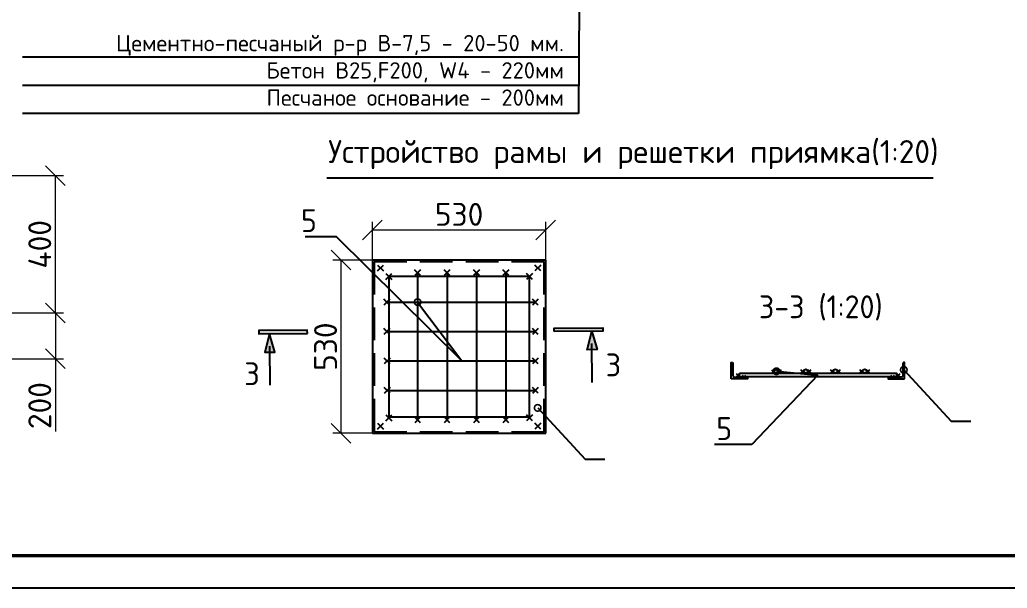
# Model space of a CAD drawing. Header units: millimetres. Extents: x 1601 to 14530, y 1157 to 12625.
# Drawn here: x 7430.5 to 7581.5, y 2825.6 to 2912.6 of the extents above; entities that cross this region are included whole.
import ezdxf
from ezdxf import colors
from ezdxf.entities.mleader import LeaderData, LeaderLine
from ezdxf.math import Vec2, Vec3

# ---------------------------------------------------------------- set-up
doc = ezdxf.new("R2010")
doc.units = ezdxf.units.MM
doc.linetypes.add('DASHED', pattern=[7, 5, -2, 0])
for name, color, linetype, lineweight in [('Основной', 1, 'Continuous', 60), ('Размер 3.5', 250, 'Continuous', 35), ('Размеры на чертеже', 250, 'Continuous', 25)]:
    doc.layers.add(name, color=color, linetype=linetype, lineweight=lineweight)
doc.layers.add('Штриховка', color=7, linetype='Continuous')
doc.styles.add('-ISOCPEUR-', font='isocpeur.TTF')
doc.styles.add('GOST', font='GOST Common.ttf')
doc.dimstyles.new('М 1 к 20', dxfattribs={"dimtxt": 3.5, "dimasz": 3, "dimexe": 1.25, "dimexo": 0, "dimtad": 1, "dimdec": 0, "dimlfac": 20, "dimzin": 0, "dimdsep": 46, "dimtxsty": 'GOST', "dimblk": 'OBLIQUE', "dimcen": 5, "dimadec": 8, "dimazin": 0, "dimtfac": 1, "dimtdec": 0, "dimtmove": 0, "dimatfit": 3, "dimldrblk": 'NONE', "dimfxl": 1.25, "dimtolj": 1, "dimtzin": 0, "dimlwd": 20, "dimlwe": 20, "dimarcsym": 1})

# ---------------------------------------------------------------- blocks, each defined once
blk = doc.blocks.new('_Oblique')
at = {"color": 0, "linetype": 'ByBlock', "lineweight": -2}
blk.add_line((-0.5, -0.5), (0.5, 0.5), dxfattribs=at)
blk = doc.blocks.new('*D40')
at = {"layer": 'Defpoints', "color": 0, "transparency": 16777216}
for p in [(7510.96, 2880.41), (7484.46, 2862.54), (7510.96, 2862.54)]:
    blk.add_point(p, dxfattribs=at)
at = {"layer": 'Размеры на чертеже', "color": 0, "lineweight": 20, "transparency": 16777216}
for p, q in [((7484.46, 2862.54), (7484.46, 2881.66)), ((7510.96, 2862.54), (7510.96, 2881.66)), ((7484.46, 2880.41), (7510.96, 2880.41))]:
    blk.add_line(p, q, dxfattribs=at)
at = {"layer": 'Размеры на чертеже', "color": 0, "lineweight": 20, "transparency": 16777216, "xscale": 3, "yscale": 3, "zscale": 3, "rotation": 180}
blk.add_blockref('_Oblique', (7484.46, 2880.41), dxfattribs=at)
at = {"layer": 'Размеры на чертеже', "color": 0, "lineweight": 20, "transparency": 16777216, "xscale": 3, "yscale": 3, "zscale": 3}
blk.add_blockref('_Oblique', (7510.96, 2880.41), dxfattribs=at)
at = {"layer": 'Размеры на чертеже', "color": 0, "transparency": 16777216, "insert": (7497.71, 2882.78), "char_height": 3.5, "attachment_point": 5, "style": '-ISOCPEUR-'}
blk.add_mtext('\\A1;530', dxfattribs=at)
blk = doc.blocks.new('_None')
blk = doc.blocks.new('*D41')
at = {"layer": 'Defpoints', "color": 0, "transparency": 16777216}
for p in [(7479.67, 2875.79), (7510.96, 2875.79), (7510.96, 2849.29)]:
    blk.add_point(p, dxfattribs=at)
at = {"layer": 'Размеры на чертеже', "color": 0, "lineweight": 20, "transparency": 16777216}
for p, q in [((7510.96, 2875.79), (7478.42, 2875.79)), ((7479.67, 2849.29), (7479.67, 2875.79)), ((7510.96, 2849.29), (7478.42, 2849.29))]:
    blk.add_line(p, q, dxfattribs=at)
at = {"layer": 'Размеры на чертеже', "color": 0, "lineweight": 20, "transparency": 16777216, "xscale": 3, "yscale": 3, "zscale": 3}
for p, rotation in [((7479.67, 2875.79), 90), ((7479.67, 2849.29), 270)]:
    blk.add_blockref('_Oblique', p, dxfattribs=dict(at, rotation=rotation))
at = {"layer": 'Размеры на чертеже', "color": 0, "transparency": 16777216, "insert": (7477.29, 2862.54), "char_height": 3.5, "attachment_point": 5, "rotation": 90, "style": '-ISOCPEUR-'}
blk.add_mtext('\\A1;530', dxfattribs=at)
blk = doc.blocks.new('направление')
at = {"layer": 'Размеры на чертеже'}
h = blk.add_hatch(color=256, dxfattribs=at)
h.dxf.hatch_style = 1
h.paths.add_polyline_path([(0, 0), (-3.75, 1.04), (-3.75, -1.03)])
blk.add_line((-10.5, 0), (-2.5, 0), dxfattribs=at)
blk.add_lwpolyline([(0, 0), (-3.75, 1.04), (-3.75, -1.03)], close=True, dxfattribs=at)
blk = doc.blocks.new('*U39')
at = {"layer": 'Штриховка', "true_color": 0x000000}
h = blk.add_hatch(color=18, dxfattribs=at)
h.dxf.hatch_style = 1
h.paths.add_polyline_path([(-1.3757, 0.0234), (-1.3757, 0.0017), (-1.044, 0.0017), (-1.044, 0.0234)])
h = blk.add_hatch(color=18, dxfattribs=at)
h.dxf.hatch_style = 1
h.paths.add_polyline_path([(0.6421, 0.0234), (0.6421, 0.0007), (0.9738, 0.0007), (0.9738, 0.0234)])
at = {"layer": 'Штриховка', "color": 18, "true_color": 0x000000}
for points in [[(-1.044, 0.0017), (-1.044, 0.0234), (-1.3757, 0.0234), (-1.3757, 0.0017)], [(0.6421, 0.0007), (0.6421, 0.0234), (0.9738, 0.0234), (0.9738, 0.0007)]]:
    blk.add_lwpolyline(points, close=True, dxfattribs=at)
at = {"layer": 'Размеры на чертеже', "yscale": 0.03333333333333333, "zscale": 0.03333333333333333}
for p, xscale, rotation in [((-1.3017, 0), 0.03333333333333333, 89.99999999993935), ((0.8998, 0), -0.03333333333333333, 270.0000000000607)]:
    blk.add_blockref('направление', p, dxfattribs=dict(at, xscale=xscale, rotation=rotation))
blk = doc.blocks.new('_DotSmall')
at = {"color": 0, "linetype": 'ByBlock', "const_width": 0.5}
blk.add_lwpolyline([(-0.0625, 0, 1), (0.0625, 0, 1)], format="xyb", close=True, dxfattribs=at)
blk = doc.blocks.new('*U334')
at = {"layer": 'Штриховка'}
blk.add_line((-42.5, 0), (42.5, 0), dxfattribs=at)
blk = doc.blocks.new('*U335')
at = {"layer": 'Штриховка', "color": 0, "linetype": 'ByBlock', "lineweight": -2, "transparency": 16777216}
for p in [(0, 8.6), (0, 4.3), (0, 0)]:
    blk.add_blockref('*U334', p, dxfattribs=at)
blk = doc.blocks.new('*D362')
at = {"layer": 'Defpoints', "color": 0, "transparency": 16777216}
for p in [(7406.47, 2867.7), (7435.98, 2867.7), (7403.27, 2860.7)]:
    blk.add_point(p, dxfattribs=at)
at = {"layer": 'Размеры на чертеже', "color": 0, "lineweight": 20, "transparency": 16777216}
for p, q in [((7406.47, 2867.7), (7437.23, 2867.7)), ((7435.98, 2867.7), (7435.98, 2860.7)), ((7403.27, 2860.7), (7437.23, 2860.7)), ((7435.98, 2860.7), (7435.98, 2849.58))]:
    blk.add_line(p, q, dxfattribs=at)
at = {"layer": 'Размеры на чертеже', "color": 0, "lineweight": 20, "transparency": 16777216, "xscale": 3, "yscale": 3, "zscale": 3}
for p, rotation in [((7435.98, 2867.7), 90), ((7435.98, 2860.7), 270)]:
    blk.add_blockref('_Oblique', p, dxfattribs=dict(at, rotation=rotation))
at = {"layer": 'Размеры на чертеже', "color": 0, "transparency": 16777216, "insert": (7433.6, 2853.53), "char_height": 3.5, "attachment_point": 5, "rotation": 90, "style": '-ISOCPEUR-'}
blk.add_mtext('\\A1;200', dxfattribs=at)
blk = doc.blocks.new('*D363')
at = {"layer": 'Defpoints', "color": 0, "transparency": 16777216}
for p in [(7400.77, 2888.7), (7435.98, 2888.7), (7435.98, 2867.7)]:
    blk.add_point(p, dxfattribs=at)
at = {"layer": 'Размеры на чертеже', "color": 0, "lineweight": 20, "transparency": 16777216}
for p, q in [((7400.77, 2888.7), (7437.23, 2888.7)), ((7435.98, 2867.7), (7435.98, 2888.7)), ((7435.98, 2867.7), (7437.23, 2867.7))]:
    blk.add_line(p, q, dxfattribs=at)
at = {"layer": 'Размеры на чертеже', "color": 0, "lineweight": 20, "transparency": 16777216, "xscale": 3, "yscale": 3, "zscale": 3}
for p, rotation in [((7435.98, 2888.7), 90), ((7435.98, 2867.7), 270)]:
    blk.add_blockref('_Oblique', p, dxfattribs=dict(at, rotation=rotation))
at = {"layer": 'Размеры на чертеже', "color": 0, "transparency": 16777216, "insert": (7433.6, 2878.2), "char_height": 3.5, "attachment_point": 5, "rotation": 90, "style": '-ISOCPEUR-'}
blk.add_mtext('\\A1;400', dxfattribs=at)

msp = doc.modelspace()

# ---------------------------------------------------------------- linework, layer by layer
at = {"color": 5}
msp.add_line((7477.4624, 2888.3498), (7570.1785, 2888.3498), dxfattribs=at)
at = {"color": 5, "lineweight": 25}
for p, q in [((7485.2435, 2874.1214), (7486.147, 2875.018)), ((7485.247, 2875.0214), (7486.1435, 2874.118)), ((7510.1847, 2874.1214), (7509.2813, 2875.018)), ((7510.1813, 2875.0214), (7509.2848, 2874.118)), ((7486.5124, 2872.8428), (7487.4159, 2873.7393)), ((7486.5159, 2873.7428), (7487.4124, 2872.8393)), ((7491.8167, 2873.4073), (7490.9132, 2874.3039)), ((7491.8132, 2874.3073), (7490.9167, 2873.4039)), ((7496.3167, 2873.4073), (7495.4132, 2874.3039)), ((7496.3132, 2874.3073), (7495.4167, 2873.4039)), ((7500.8167, 2873.4073), (7499.9132, 2874.3039)), ((7500.8132, 2874.3073), (7499.9167, 2873.4039)), ((7505.3167, 2873.4073), (7504.4132, 2874.3039)), ((7505.3132, 2874.3073), (7504.4167, 2873.4039)), ((7508.9159, 2872.8428), (7508.0124, 2873.7393)), ((7508.9124, 2873.7428), (7508.0159, 2872.8393)), ((7487.1198, 2868.9073), (7486.2163, 2869.8039)), ((7487.1163, 2869.8073), (7486.2198, 2868.9039)), ((7509.8167, 2868.9073), (7508.9132, 2869.8039)), ((7509.8132, 2869.8073), (7508.9167, 2868.9039)), ((7487.1198, 2864.4073), (7486.2163, 2865.3039)), ((7487.1163, 2865.3073), (7486.2198, 2864.4039)), ((7509.8167, 2864.4073), (7508.9132, 2865.3039)), ((7509.8132, 2865.3073), (7508.9167, 2864.4039)), ((7487.1714, 2859.9073), (7486.268, 2860.8039)), ((7487.168, 2860.8073), (7486.2714, 2859.9039)), ((7509.8167, 2859.9073), (7508.9132, 2860.8039)), ((7509.8132, 2860.8073), (7508.9167, 2859.9039)), ((7540.5798, 2857.9063), (7540.1066, 2858.3759)), ((7540.578, 2858.3777), (7540.1084, 2857.9045)), ((7541.5199, 2857.6494), (7541.0467, 2858.119)), ((7541.5181, 2858.1208), (7541.0485, 2857.6476)), ((7545.9741, 2858.4914), (7545.5009, 2858.961)), ((7545.9723, 2858.9628), (7545.5027, 2858.4896)), ((7546.9679, 2858.5109), (7546.4947, 2858.9805)), ((7546.9661, 2858.9823), (7546.4965, 2858.5091)), ((7550.4494, 2858.5107), (7549.9762, 2858.9803)), ((7550.4476, 2858.9821), (7549.978, 2858.5089)), ((7551.5054, 2858.5156), (7551.0322, 2858.9852)), ((7551.5036, 2858.987), (7551.034, 2858.5138)), ((7554.9483, 2858.5105), (7554.4751, 2858.9801)), ((7554.9465, 2858.982), (7554.4769, 2858.5087)), ((7555.9606, 2858.5349), (7555.4874, 2859.0045)), ((7555.9588, 2859.0063), (7555.4892, 2858.5331)), ((7559.452, 2858.5304), (7558.9788, 2859)), ((7559.4502, 2859.0018), (7558.9806, 2858.5286)), ((7560.4741, 2858.5304), (7560.0008, 2859)), ((7560.4723, 2859.0018), (7560.0027, 2858.5286)), ((7564.2028, 2857.6536), (7563.7296, 2858.1232)), ((7564.201, 2858.125), (7563.7314, 2857.6518)), ((7565.0828, 2857.9369), (7564.6096, 2858.4065)), ((7565.081, 2858.4083), (7564.6114, 2857.9351)), ((7487.1714, 2855.4073), (7486.268, 2856.3039)), ((7487.168, 2856.3073), (7486.2714, 2855.4039)), ((7509.8167, 2855.4073), (7508.9132, 2856.3039)), ((7509.8132, 2856.3073), (7508.9167, 2855.4039)), ((7486.5124, 2852.1164), (7487.4159, 2851.2199)), ((7486.5159, 2851.2164), (7487.4124, 2852.1199)), ((7508.9159, 2852.1164), (7508.0124, 2851.2199)), ((7508.9124, 2851.2164), (7508.0159, 2852.1199)), ((7485.2435, 2850.8378), (7486.147, 2849.9412)), ((7485.247, 2849.9378), (7486.1435, 2850.8412)), ((7491.8167, 2850.9073), (7490.9132, 2851.8039)), ((7491.8132, 2851.8073), (7490.9167, 2850.9039)), ((7496.3167, 2850.9073), (7495.4132, 2851.8039)), ((7496.3132, 2851.8073), (7495.4167, 2850.9039)), ((7500.8167, 2850.9073), (7499.9132, 2851.8039)), ((7500.8132, 2851.8073), (7499.9167, 2850.9039)), ((7505.3167, 2850.9073), (7504.4132, 2851.8039)), ((7505.3132, 2851.8073), (7504.4167, 2850.9039)), ((7510.1847, 2850.8378), (7509.2813, 2849.9412)), ((7510.1813, 2849.9378), (7509.2848, 2850.8412))]:
    msp.add_line(p, q, dxfattribs=at)
at = {"color": 12}
for p, q in [((7491.365, 2873.8556), (7491.365, 2851.3556)), ((7495.865, 2873.8556), (7495.865, 2851.3556)), ((7500.365, 2873.8556), (7500.365, 2851.3556)), ((7504.865, 2873.8556), (7504.865, 2851.3556)), ((7486.865, 2869.3556), (7509.365, 2869.3556)), ((7486.865, 2864.8556), (7509.365, 2864.8556)), ((7486.865, 2860.3556), (7509.365, 2860.3556)), ((7486.865, 2855.8556), (7509.365, 2855.8556))]:
    msp.add_line(p, q, dxfattribs=at)
msp.add_lwpolyline([(7191.0803, 3245.5891), (7785.0803, 3245.5891), (7785.0803, 2825.5891), (7191.0803, 2825.5891)], close=True)
at = {"const_width": 0.5}
msp.add_lwpolyline([(7211.0803, 3240.5891), (7780.0803, 3240.5891), (7780.0803, 2830.5891), (7211.0803, 2830.5891)], close=True, dxfattribs=at)
msp.add_lwpolyline([(7516.273, 2948.8887), (7515.9736, 2898.2099)])
at = {"ltscale": 100}
for points in [[(7539.3236, 2857.6138), (7539.3236, 2860.1138), (7539.4836, 2860.1138, -0.41421356), (7539.5736, 2860.0238), (7539.5736, 2858.1388, 0.41421356), (7539.8486, 2857.8638), (7541.7336, 2857.8638, -0.41421356), (7541.8236, 2857.7738), (7541.8236, 2857.6138)], [(7565.8236, 2857.6138), (7565.8236, 2860.1138), (7565.6636, 2860.1138, 0.41421356), (7565.5736, 2860.0238), (7565.5736, 2858.1388, -0.41421356), (7565.2986, 2857.8638), (7563.4136, 2857.8638, 0.41421356), (7563.3236, 2857.7738), (7563.3236, 2857.6138)]]:
    msp.add_lwpolyline(points, format="xyb", close=True, dxfattribs=at)
at = {"layer": 'Размеры на чертеже'}
for p, q in [((7510.9641, 2875.7911), (7484.4641, 2875.7911)), ((7484.4641, 2875.7911), (7484.4641, 2849.2911)), ((7510.9641, 2849.2911), (7510.9641, 2875.7911)), ((7508.4641, 2873.2911), (7486.9641, 2873.2911)), ((7486.9641, 2873.2911), (7486.9641, 2851.7911)), ((7508.4641, 2851.7911), (7508.4641, 2873.2911)), ((7486.9641, 2851.7911), (7508.4641, 2851.7911)), ((7484.4641, 2849.2911), (7510.9641, 2849.2911))]:
    msp.add_line(p, q, dxfattribs=at)
at = {"layer": 'Размеры на чертеже', "linetype": 'DASHED'}
for p, q in [((7510.7141, 2875.5411), (7484.7141, 2875.5411)), ((7484.7141, 2875.5411), (7484.7141, 2849.5411)), ((7510.7141, 2849.5411), (7510.7141, 2875.5411)), ((7484.7141, 2849.5411), (7510.7141, 2849.5411))]:
    msp.add_line(p, q, dxfattribs=at)
at = {"layer": 'Размеры на чертеже'}
msp.add_lwpolyline([(7540.5822, 2858.4947), (7564.5649, 2858.4947), (7564.5649, 2857.911), (7540.5822, 2857.911)], close=True, dxfattribs=at)
for centre in [(7546.2244, 2858.7785), (7550.7244, 2858.7947), (7555.2244, 2858.7947), (7559.7244, 2858.7947)]:
    msp.add_circle(centre, 0.3, dxfattribs=at)

# ---------------------------------------------------------------- block references
at = {"layer": 'Штриховка', "xscale": -1}
msp.add_blockref('*U335', (7473.4777, 2898.2099), dxfattribs=at)

# ---------------------------------------------------------------- texts
at = {"color": 0, "lineweight": 25, "ltscale": 25, "insert": (7513.73, 2910.2269), "char_height": 2.5, "attachment_point": 3, "style": '-ISOCPEUR-'}
msp.add_mtext_dynamic_manual_height_columns('Цементно-песчаный р-р В-7,5 - 20-50 мм.\\PБетон В25,F200, W4 - 220мм\\PПесчаное основание - 200мм', width=89.674171, gutter_width=625, heights=[0], dxfattribs=at)
at = {"layer": 'Размер 3.5', "style": '-ISOCPEUR-'}
msp.add_text('Устройство рамы и решетки приямка(1:20)', height=3.5, dxfattribs=at).set_placement((7477.6961, 2890.6418))

# ---------------------------------------------------------------- dimensions: what is measured, and where the dimension line sits
at = {"layer": 'Размеры на чертеже'}
dim = msp.add_linear_dim(base=(7435.9759, 2888.7043), p1=(7435.9759, 2867.7043), p2=(7400.7693, 2888.7043), angle=90, text='400', dimstyle='М 1 к 20', override={"dimtxsty": '-ISOCPEUR-'}, dxfattribs=at)
dim.commit()
dim.dimension.update_dxf_attribs({"geometry": '*D363', "text_midpoint": (7433.6009, 2878.2043)})
dim = msp.add_linear_dim(base=(7510.9641, 2880.4099), p1=(7484.4641, 2862.5411), p2=(7510.9641, 2862.5411), dimstyle='М 1 к 20', override={"dimtxsty": '-ISOCPEUR-'}, dxfattribs=at)
dim.commit()
dim.dimension.update_dxf_attribs({"geometry": '*D40', "text_midpoint": (7497.7141, 2882.7849)})
dim = msp.add_linear_dim(base=(7479.668, 2875.7911), p1=(7510.9641, 2849.2911), p2=(7510.9641, 2875.7911), angle=90, dimstyle='М 1 к 20', override={"dimtxsty": '-ISOCPEUR-'}, dxfattribs=at)
dim.commit()
dim.dimension.update_dxf_attribs({"geometry": '*D41', "text_midpoint": (7477.293, 2862.5411)})
dim = msp.add_linear_dim(base=(7435.9759, 2867.7043), p1=(7403.2693, 2860.7043), p2=(7406.4736, 2867.7043), angle=90, text='200', dimstyle='М 1 к 20', override={"dimtxsty": '-ISOCPEUR-'}, dxfattribs=at)
dim.commit()
dim.dimension.update_dxf_attribs({"geometry": '*D362', "text_midpoint": (7435.9759, 2853.5293), "dimtype": 160})

# ---------------------------------------------------------------- leaders
ml = msp.add_multileader_mtext('Standard', dxfattribs=at)
ml.set_content('5', color=256, style='GOST')
ml.set_leader_properties()
ml.set_arrow_properties(name='DOTSMALL')
ml.build(insert=Vec2(0, 0))
ml.multileader.update_dxf_attribs({"text_left_attachment_type": 6, "text_right_attachment_type": 6, "dogleg_length": 1, "arrow_head_size": 2})
ctx = ml.context
ctx.base_point, ctx.char_height, ctx.arrow_head_size, ctx.plane_origin = Vec3(7472.2126, 2879.3676), 3.5, 2, Vec3(7495.7318, 2885.4071)
ctx.left_attachment, ctx.right_attachment, ctx.text_align_type = 6, 6, 2
notes = []
notes.append((ctx, [(0, (1, 1, 0), (7478.9626, 2879.3676), (-1, 0), 1, [(1, [(7491.365, 2869.3556), (7498.115, 2860.3556)], 0, [])])]))
ctx.mtext.insert, ctx.mtext.width, ctx.mtext.alignment, ctx.mtext.flow_direction = Vec3(7475.9626, 2883.5676), 1.75, 3, 5
ml = msp.add_multileader_mtext('Standard', dxfattribs=at)
ml.set_content('', color=256, style='GOST')
ml.set_leader_properties()
ml.set_arrow_properties(name='DOTSMALL')
ml.build(insert=Vec2(0, 0))
ml.multileader.update_dxf_attribs({"text_left_attachment_type": 6, "text_right_attachment_type": 6, "dogleg_length": 1, "arrow_head_size": 2})
ctx = ml.context
ctx.base_point, ctx.char_height, ctx.arrow_head_size, ctx.plane_origin = Vec3(7573.9431, 2851.1654), 3.5, 2, Vec3(7596.6854, 2855.7398)
ctx.left_attachment, ctx.right_attachment = 6, 6
notes.append((ctx, [(1, (1, 1, 0), (7572.9431, 2851.1654), (1, 0), 1, [(0, [(7565.6944, 2858.994)], 0, [])])]))
ctx.mtext.insert, ctx.mtext.flow_direction = Vec3(7575.9431, 2855.3654), 5
ml = msp.add_multileader_mtext('Standard', dxfattribs=at)
ml.set_content('5', color=256, style='GOST')
ml.set_leader_properties()
ml.set_arrow_properties(name='DOTSMALL')
ml.build(insert=Vec2(0, 0))
ml.multileader.update_dxf_attribs({"text_left_attachment_type": 6, "text_right_attachment_type": 6, "dogleg_length": 1, "arrow_head_size": 2})
ctx = ml.context
ctx.base_point, ctx.char_height, ctx.arrow_head_size, ctx.plane_origin = Vec3(7535.6988, 2847.5616), 3.5, 2, Vec3(7559.218, 2853.6011)
ctx.left_attachment, ctx.right_attachment, ctx.text_align_type = 6, 6, 2
notes.append((ctx, [(0, (1, 1, 0), (7542.4488, 2847.5616), (-1, 0), 1, [(1, [(7546.2244, 2858.7785), (7552.5736, 2858.2028)], 0, [])])]))
ctx.mtext.insert, ctx.mtext.alignment, ctx.mtext.flow_direction = Vec3(7539.4488, 2851.7616), 3, 5
ml = msp.add_multileader_mtext('Standard', dxfattribs=at)
ml.set_content('', color=256, style='GOST')
ml.set_leader_properties()
ml.set_arrow_properties(name='DOTSMALL')
ml.build(insert=Vec2(0, 0))
ml.multileader.update_dxf_attribs({"text_left_attachment_type": 6, "text_right_attachment_type": 6, "dogleg_length": 1, "arrow_head_size": 2})
ctx = ml.context
ctx.base_point, ctx.char_height, ctx.arrow_head_size, ctx.plane_origin = Vec3(7517.9726, 2845.348), 3.5, 2, Vec3(7540.7149, 2849.9224)
ctx.left_attachment, ctx.right_attachment = 6, 6
notes.append((ctx, [(1, (1, 1, 0), (7516.9726, 2845.348), (1, 0), 1, [(0, [(7509.7239, 2853.1766)], 0, [])])]))
ctx.mtext.insert, ctx.mtext.flow_direction = Vec3(7519.9726, 2849.548), 5
for ctx, leaders in notes:
    for number, flags, end, landing, length, lines in leaders:
        leader = LeaderData()
        leader.index, (leader.has_last_leader_line, leader.has_dogleg_vector, leader.attachment_direction) = number, flags
        leader.last_leader_point, leader.dogleg_vector, leader.dogleg_length = Vec3(end), Vec3(landing), length
        for number, points, colour, breaks in lines:
            line = LeaderLine()
            line.index, line.vertices, line.color, line.breaks = number, Vec3.list(points), colors.encode_raw_color(colour), breaks
            leader.lines.append(line)
        ctx.leaders.append(leader)

# ---------------------------------------------------------------- next in the draw order: texts
at = {"layer": 'Основной', "char_height": 3.5, "attachment_point": 1, "style": 'GOST', "bg_fill": 3, "box_fill_scale": 1.5, "bg_fill_color": 256, "bg_fill_transparency": 0}
for insert in [(7520.1207, 2861.5066), (7464.8806, 2860.1569)]:
    msp.add_mtext_dynamic_manual_height_columns('{\\C256;\\c0;3}', width=2.554097, gutter_width=1, heights=[0], dxfattribs=dict(at, insert=insert))
at = {"layer": 'Размер 3.5', "insert": (7541.1458, 2870.3906), "char_height": 3.5, "attachment_point": 1, "style": 'GOST', "bg_fill": 3, "box_fill_scale": 1.5, "bg_fill_color": 256, "bg_fill_transparency": 0}
msp.add_mtext_dynamic_manual_height_columns('\\pi2.40217;{\\C0;3-3 (1:20)}', width=23.15282, gutter_width=5, heights=[0], dxfattribs=at)

# ---------------------------------------------------------------- next in the draw order: block references
at = {"layer": 'Размеры на чертеже', "xscale": 22.37934226584122, "yscale": 22.37934226584122, "zscale": 22.37934226584122, "rotation": 0.4648582458831673}
msp.add_blockref('*U39', (7497.8725, 2864.7234), dxfattribs=at)

doc.saveas('drawing.dxf')
